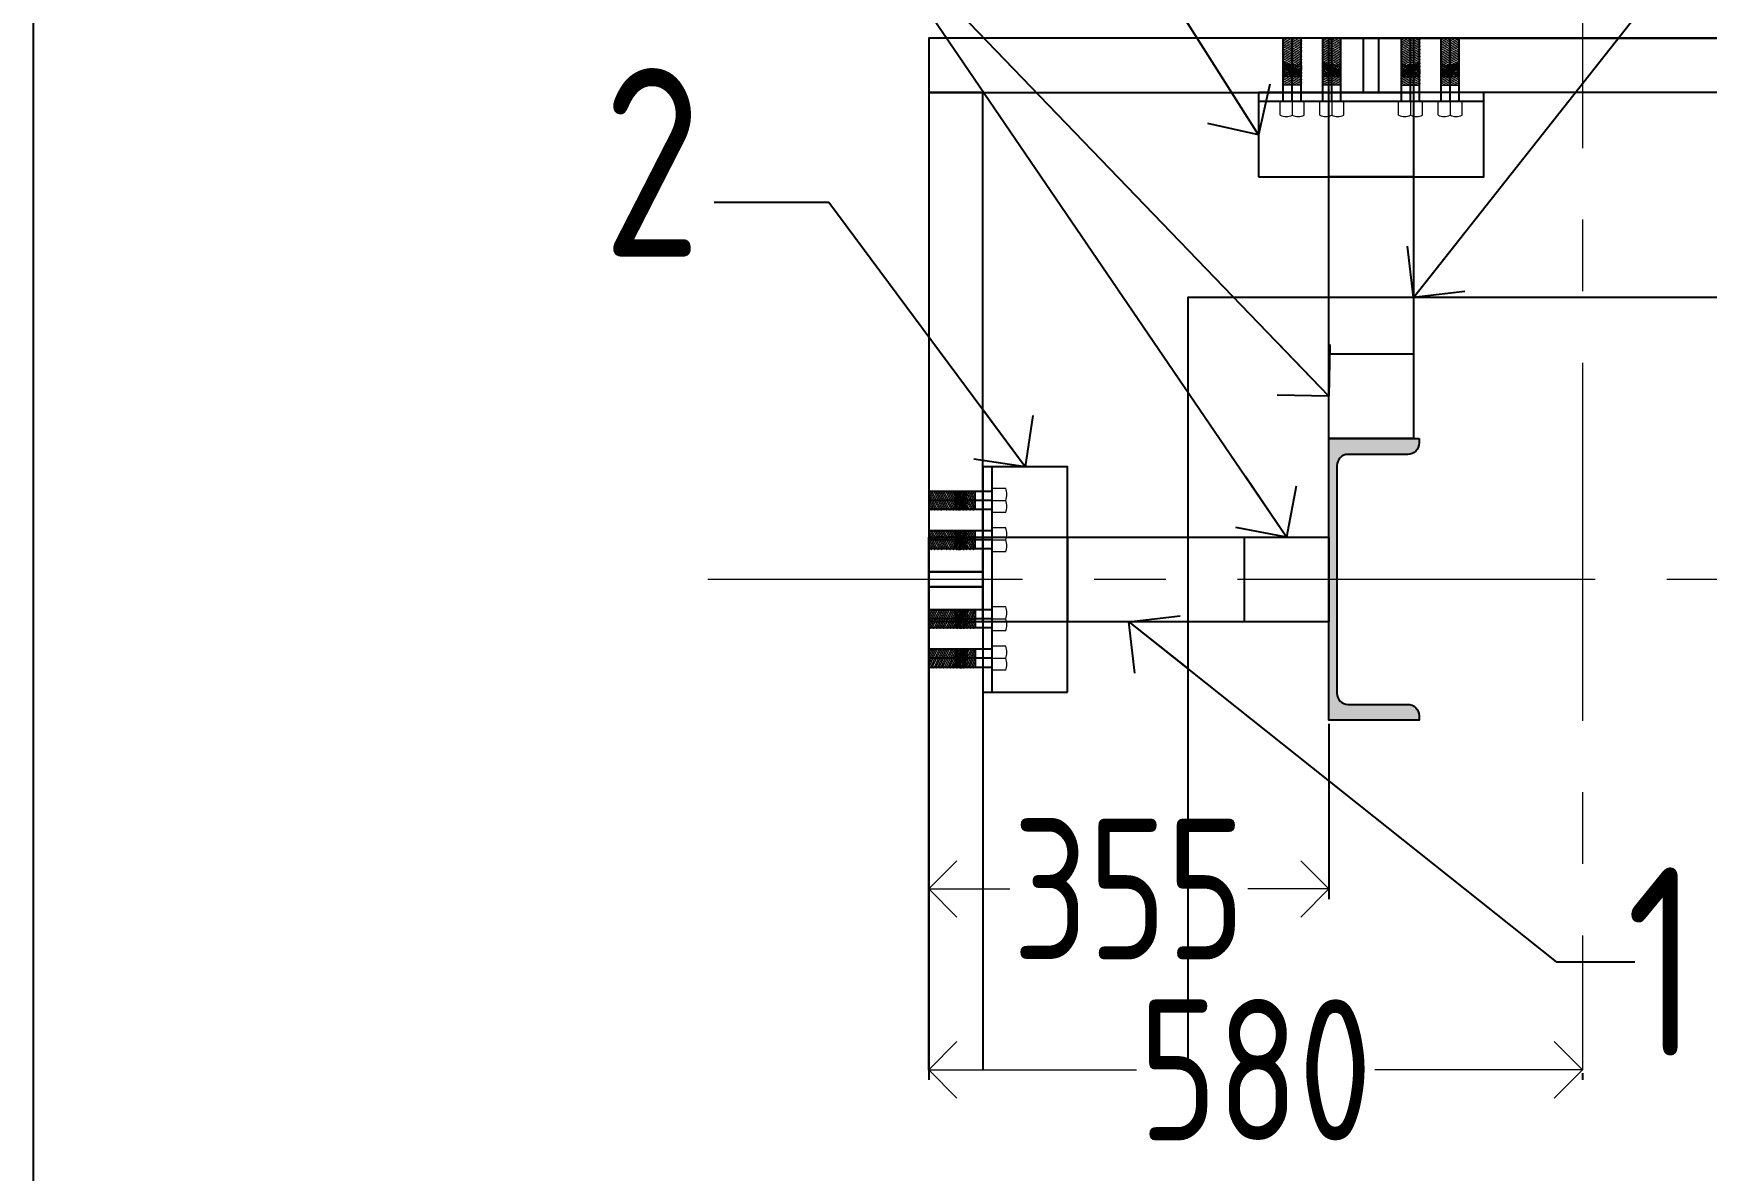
# Model space of a CAD drawing. Header units: millimetres. Extents: x 3470347 to 5996549, y -3470518 to 17149644.
# Drawn here: x 4869107 to 4874451, y 6631338 to 6634969 of the extents above; entities that cross this region are included whole.
import ezdxf

# ---------------------------------------------------------------- set-up
doc = ezdxf.new("R2010")
doc.units = ezdxf.units.MM
doc.header["$MEASUREMENT"] = 0
doc.header["$PDMODE"] = 35
doc.header["$PDSIZE"] = -5
doc.linetypes.add('CENTER', pattern=[50.8, 31.75, -6.35, 6.35, -6.35])
doc.layers.get('0').update_dxf_attribs({"linetype": 'CONTINUOUS', "lineweight": 25})
doc.layers.get('DEFPOINTS').update_dxf_attribs({"linetype": 'CONTINUOUS', "lineweight": 25})
for name, color, linetype, lineweight in [('CENTER', 8, 'CENTER', 0), ('channnel', 2, 'CONTINUOUS', 15), ('rDIMension', 1, 'CONTINUOUS', 18), ('rRCC 1', 3, 'CONTINUOUS', 25)]:
    doc.layers.add(name, color=color, linetype=linetype, lineweight=lineweight)
doc.layers.add('lintel', color=2, linetype='CONTINUOUS')
doc.styles.add('DIM', font='geniso.shx', dxfattribs={"width": 0.85})
doc.dimstyles.new('ST-100', dxfattribs={"dimscale": 100, "dimtxt": 7, "dimasz": 5, "dimexe": 0.18, "dimexo": 0.0625, "dimgap": 0.2, "dimtad": 0, "dimdec": 0, "dimzin": 0, "dimdsep": 46, "dimtxsty": 'DIM', "dimblk": 'OPEN90', "dimcen": 0.09, "dimclrd": 256, "dimclrt": 7, "dimadec": 0, "dimazin": 0, "dimtfac": 1, "dimtdec": 0, "dimtofl": 0, "dimtmove": 0, "dimatfit": 3, "dimldrblk": 'OPEN90', "dimfxl": 1, "dimtolj": 1, "dimtzin": 0, "dimlwd": -1, "dimarcsym": 0})
doc.dimstyles.new('ST-50', dxfattribs={"dimscale": 100, "dimtxt": 2.5, "dimasz": 2, "dimexe": 0.18, "dimexo": 0.0625, "dimgap": 0.2, "dimtad": 0, "dimdec": 0, "dimlfac": 0.5, "dimzin": 0, "dimdsep": 46, "dimtxsty": 'DIM', "dimblk": 'OPEN90', "dimcen": 0.09, "dimclrd": 256, "dimclrt": 7, "dimadec": 0, "dimazin": 0, "dimtfac": 1, "dimtdec": 0, "dimtofl": 0, "dimtmove": 0, "dimatfit": 3, "dimldrblk": 'OPEN90', "dimfxl": 1, "dimtolj": 1, "dimtzin": 0, "dimlwd": -1, "dimarcsym": 0})

# ---------------------------------------------------------------- blocks, each defined once
blk = doc.blocks.new('_Open90')
at = {"color": 0, "linetype": 'ByBlock', "lineweight": -2}
for p, q in [((-0.5, 0.5), (0, 0)), ((0, 0), (-1, 0)), ((0, 0), (-0.5, -0.5))]:
    blk.add_line(p, q, dxfattribs=at)
blk = doc.blocks.new('*D1801')
at = {"layer": 'DEFPOINTS', "color": 0}
for p in [(4877138.1, 6637334.8), (4877848.1, 6637334.8), (4877138.1, 6637035.6)]:
    blk.add_point(p, dxfattribs=at)
at = {"layer": 'rDIMension', "color": 0, "lineweight": -2}
for p, q in [((4877138.1, 6637328.6), (4877138.1, 6637017.6)), ((4877848.1, 6637328.6), (4877848.1, 6637017.6))]:
    blk.add_line(p, q, dxfattribs=at)
at = {"layer": 'rDIMension'}
for p, q in [((4877238.1, 6637035.6), (4877281.9, 6637035.6)), ((4877748.1, 6637035.6), (4877704.4, 6637035.6))]:
    blk.add_line(p, q, dxfattribs=at)
at = {"layer": 'rDIMension', "xscale": 100, "yscale": 100, "zscale": 100, "rotation": 180}
blk.add_blockref('_Open90', (4877138.1, 6637035.6), dxfattribs=at)
at = {"layer": 'rDIMension', "xscale": 100, "yscale": 100, "zscale": 100}
blk.add_blockref('_Open90', (4877848.1, 6637035.6), dxfattribs=at)
at = {"layer": 'rDIMension', "color": 7, "insert": (4877493.1, 6637035.6), "char_height": 250, "attachment_point": 5, "style": 'DIM'}
blk.add_mtext('\\A1;355', dxfattribs=at)
blk = doc.blocks.new('*D1802')
at = {"layer": 'DEFPOINTS', "color": 0}
for p in [(4877138.1, 6636910.6), (4878298.1, 6636714.7), (4878298.1, 6636714.7)]:
    blk.add_point(p, dxfattribs=at)
at = {"layer": 'rDIMension', "color": 0, "lineweight": -2}
for p, q in [((4877138.1, 6636904.3), (4877138.1, 6636696.7)), ((4878298.1, 6636708.5), (4878298.1, 6636696.7))]:
    blk.add_line(p, q, dxfattribs=at)
at = {"layer": 'rDIMension'}
for p, q in [((4877238.1, 6636714.7), (4877506.8, 6636714.7)), ((4878198.1, 6636714.7), (4877929.5, 6636714.7))]:
    blk.add_line(p, q, dxfattribs=at)
at = {"layer": 'rDIMension', "xscale": 100, "yscale": 100, "zscale": 100, "rotation": 180}
blk.add_blockref('_Open90', (4877138.1, 6636714.7), dxfattribs=at)
at = {"layer": 'rDIMension', "xscale": 100, "yscale": 100, "zscale": 100}
blk.add_blockref('_Open90', (4878298.1, 6636714.7), dxfattribs=at)
at = {"layer": 'rDIMension', "color": 7, "insert": (4877718.1, 6636714.7), "char_height": 250, "attachment_point": 5, "style": 'DIM'}
blk.add_mtext('\\A1;580', dxfattribs=at)
blk = doc.blocks.new('56YHB5RNB')
at = {"transparency": 33554559}
h = blk.add_hatch(color=1, dxfattribs=at)
h.dxf.hatch_style = 1
h.paths.add_polyline_path([(4877848.1, 6637834.8), (4877848.1, 6637334.8), (4878008.1, 6637334.8), (4878008.1, 6637343, 0.414214), (4877988.1, 6637363), (4877882.3, 6637363, -0.414214), (4877862.3, 6637383), (4877862.3, 6637786.6, -0.414214), (4877882.3, 6637806.6), (4877988.1, 6637806.6, 0.414214), (4878008.1, 6637826.6), (4878008.1, 6637834.8)])
at = {"color": 8, "linetype": 'ByBlock'}
for p, q in [((4877767.1, 6638432.8), (4877767.1, 6638544.8)), ((4877783.1, 6638432.8), (4877783.1, 6638544.8)), ((4877799.1, 6638432.8), (4877799.1, 6638544.8)), ((4877837.1, 6638432.8), (4877837.1, 6638544.8)), ((4877853.1, 6638432.8), (4877853.1, 6638544.8)), ((4877869.1, 6638432.8), (4877869.1, 6638544.8)), ((4877977.1, 6638432.8), (4877977.1, 6638544.8)), ((4877993.1, 6638432.8), (4877993.1, 6638544.8)), ((4878009.1, 6638432.8), (4878009.1, 6638544.8)), ((4878047.1, 6638432.8), (4878047.1, 6638544.8)), ((4878063.1, 6638432.8), (4878063.1, 6638544.8)), ((4878079.1, 6638432.8), (4878079.1, 6638544.8)), ((4877250.1, 6637740.8), (4877138.1, 6637740.8)), ((4877250.1, 6637724.8), (4877138.1, 6637724.8)), ((4877250.1, 6637708.8), (4877138.1, 6637708.8)), ((4877250.1, 6637670.8), (4877138.1, 6637670.8)), ((4877250.1, 6637654.8), (4877138.1, 6637654.8)), ((4877250.1, 6637638.8), (4877138.1, 6637638.8)), ((4877250.1, 6637530.8), (4877138.1, 6637530.8)), ((4877250.1, 6637514.8), (4877138.1, 6637514.8)), ((4877250.1, 6637498.8), (4877138.1, 6637498.8)), ((4877250.1, 6637460.8), (4877138.1, 6637460.8)), ((4877250.1, 6637444.8), (4877138.1, 6637444.8)), ((4877250.1, 6637428.8), (4877138.1, 6637428.8))]:
    blk.add_line(p, q, dxfattribs=at)
at = {"color": 2}
for p, q in [((4877909.8, 6638448.8), (4877909.8, 6638544.8)), ((4877909.8, 6638448.8), (4877909.8, 6638544.8)), ((4877936.5, 6638448.8), (4877936.5, 6638544.8)), ((4877936.5, 6638448.8), (4877936.5, 6638544.8)), ((4877234.1, 6637598.2), (4877138.1, 6637598.2)), ((4877234.1, 6637598.2), (4877138.1, 6637598.2)), ((4877234.1, 6637571.5), (4877138.1, 6637571.5)), ((4877234.1, 6637571.5), (4877138.1, 6637571.5))]:
    blk.add_line(p, q, dxfattribs=at)
at = {"color": 3}
for p, q in [((4878123.1, 6638432.8), (4877723.1, 6638432.8)), ((4877250.1, 6637784.8), (4877250.1, 6637384.8))]:
    blk.add_line(p, q, dxfattribs=at)
at = {"color": 8}
for points in [[(4879336.7, 6638544.8), (4877138.1, 6638544.8), (4877138.1, 6636714.7)], [(4879336.7, 6638084.8), (4877598.1, 6638084.8), (4877598.1, 6636714.7)]]:
    blk.add_lwpolyline(points, dxfattribs=at)
at = {"color": 6, "linetype": 'ByBlock'}
for points in [[(4877909.8, 6638448.8), (4877909.8, 6638544.8), (4877138.1, 6638544.8), (4877138.1, 6638448.8)], [(4877138.1, 6638448.8), (4877138.1, 6637598.2), (4877234.1, 6637598.2), (4877234.1, 6638448.8)]]:
    blk.add_lwpolyline(points, close=True, dxfattribs=at)
for points in [[(4879336.7, 6638448.8), (4877936.5, 6638448.8), (4877936.5, 6638544.8), (4879336.7, 6638544.8)], [(4877138.1, 6636714.7), (4877138.1, 6637571.5), (4877234.1, 6637571.5), (4877234.1, 6636714.7)]]:
    blk.add_lwpolyline(points, dxfattribs=at)
at = {"color": 3}
for points in [[(4877723.1, 6638298.8), (4878123.1, 6638298.8), (4878123.1, 6638448.8), (4877723.1, 6638448.8)], [(4877998.1, 6638448.8), (4877998.1, 6638298.8), (4877848.1, 6638298.8), (4877848.1, 6638448.8)], [(4877998.1, 6637984.8), (4877998.1, 6637834.8), (4877848.1, 6637834.8), (4877848.1, 6637984.8)], [(4877384.1, 6637384.8), (4877384.1, 6637784.8), (4877234.1, 6637784.8), (4877234.1, 6637384.8)], [(4877234.1, 6637659.8), (4877384.1, 6637659.8), (4877384.1, 6637509.8), (4877234.1, 6637509.8)], [(4877698.1, 6637659.8), (4877848.1, 6637659.8), (4877848.1, 6637509.8), (4877698.1, 6637509.8)]]:
    blk.add_lwpolyline(points, close=True, dxfattribs=at)
at = {"color": 1}
blk.add_lwpolyline([(4878008.1, 6637834.8), (4878008.1, 6637826.6, -0.414214), (4877988.1, 6637806.6), (4877882.3, 6637806.6, 0.414214), (4877862.3, 6637786.6), (4877862.3, 6637383, 0.414214), (4877882.3, 6637363), (4877988.1, 6637363, -0.414214), (4878008.1, 6637343), (4878008.1, 6637334.8), (4877848.1, 6637334.8), (4877848.1, 6637834.8)], format="xyb", close=True, dxfattribs=at)
at = {"layer": 'CENTER', "color": 8, "ltscale": 20}
for p, q in [((4878298.1, 6638985.1), (4878298.1, 6636714.7)), ((4879336.7, 6637584.8), (4876745.8, 6637584.8))]:
    blk.add_line(p, q, dxfattribs=at)
at = {"layer": 'channnel', "color": 8, "linetype": 'ByBlock'}
for p, q in [((4877767.1, 6638432.8), (4877767.1, 6638544.8)), ((4877767.1, 6638544.8), (4877799.1, 6638544.8)), ((4877799.1, 6638432.8), (4877799.1, 6638544.8)), ((4877837.1, 6638432.8), (4877837.1, 6638544.8)), ((4877837.1, 6638544.8), (4877869.1, 6638544.8)), ((4877869.1, 6638432.8), (4877869.1, 6638544.8)), ((4877977.1, 6638432.8), (4877977.1, 6638544.8)), ((4878009.1, 6638544.8), (4877977.1, 6638544.8)), ((4878009.1, 6638432.8), (4878009.1, 6638544.8)), ((4878047.1, 6638432.8), (4878047.1, 6638544.8)), ((4878079.1, 6638544.8), (4878047.1, 6638544.8)), ((4878079.1, 6638432.8), (4878079.1, 6638544.8)), ((4877799.1, 6638461.6), (4877767.1, 6638461.6)), ((4877869.1, 6638461.6), (4877837.1, 6638461.6)), ((4877977.1, 6638461.6), (4878009.1, 6638461.6)), ((4878047.1, 6638461.6), (4878079.1, 6638461.6)), ((4877761.8, 6638432.8), (4877804.5, 6638432.8)), ((4877761.8, 6638408.2), (4877761.8, 6638432.8)), ((4877783.1, 6638432.8), (4877783.1, 6638408.2)), ((4877804.5, 6638408.2), (4877804.5, 6638432.8)), ((4877831.8, 6638432.8), (4877874.5, 6638432.8)), ((4877831.8, 6638408.2), (4877831.8, 6638432.8)), ((4877853.1, 6638432.8), (4877853.1, 6638408.2)), ((4877874.5, 6638408.2), (4877874.5, 6638432.8)), ((4878014.5, 6638432.8), (4877971.8, 6638432.8)), ((4877971.8, 6638408.2), (4877971.8, 6638432.8)), ((4877993.1, 6638432.8), (4877993.1, 6638408.2)), ((4878014.5, 6638408.2), (4878014.5, 6638432.8)), ((4878084.5, 6638432.8), (4878041.8, 6638432.8)), ((4878041.8, 6638408.2), (4878041.8, 6638432.8)), ((4878063.1, 6638432.8), (4878063.1, 6638408.2)), ((4878084.5, 6638408.2), (4878084.5, 6638432.8)), ((4877250.1, 6637740.8), (4877138.1, 6637740.8)), ((4877138.1, 6637740.8), (4877138.1, 6637708.8)), ((4877221.3, 6637708.8), (4877221.3, 6637740.8)), ((4877250.1, 6637746.2), (4877250.1, 6637703.5)), ((4877274.8, 6637746.2), (4877250.1, 6637746.2)), ((4877250.1, 6637708.8), (4877138.1, 6637708.8)), ((4877250.1, 6637724.8), (4877274.8, 6637724.8)), ((4877274.8, 6637703.5), (4877250.1, 6637703.5)), ((4877250.1, 6637670.8), (4877138.1, 6637670.8)), ((4877138.1, 6637670.8), (4877138.1, 6637638.8)), ((4877221.3, 6637638.8), (4877221.3, 6637670.8)), ((4877250.1, 6637676.2), (4877250.1, 6637633.5)), ((4877274.8, 6637676.2), (4877250.1, 6637676.2)), ((4877250.1, 6637654.8), (4877274.8, 6637654.8)), ((4877250.1, 6637638.8), (4877138.1, 6637638.8)), ((4877274.8, 6637633.5), (4877250.1, 6637633.5)), ((4877250.1, 6637530.8), (4877138.1, 6637530.8)), ((4877138.1, 6637498.8), (4877138.1, 6637530.8)), ((4877221.3, 6637530.8), (4877221.3, 6637498.8)), ((4877250.1, 6637493.5), (4877250.1, 6637536.2)), ((4877274.8, 6637536.2), (4877250.1, 6637536.2)), ((4877250.1, 6637514.8), (4877274.8, 6637514.8)), ((4877250.1, 6637498.8), (4877138.1, 6637498.8)), ((4877274.8, 6637493.5), (4877250.1, 6637493.5)), ((4877250.1, 6637460.8), (4877138.1, 6637460.8)), ((4877138.1, 6637428.8), (4877138.1, 6637460.8)), ((4877221.3, 6637460.8), (4877221.3, 6637428.8)), ((4877250.1, 6637423.5), (4877250.1, 6637466.2)), ((4877274.8, 6637466.2), (4877250.1, 6637466.2)), ((4877250.1, 6637444.8), (4877274.8, 6637444.8)), ((4877250.1, 6637428.8), (4877138.1, 6637428.8)), ((4877274.8, 6637423.5), (4877250.1, 6637423.5))]:
    blk.add_line(p, q, dxfattribs=at)
at = {"layer": 'channnel', "color": 8, "linetype": 'Continuous'}
for p, q in [((4877798, 6638527.2), (4877767.1, 6638541.5)), ((4877799.1, 6638529.7), (4877768.3, 6638544)), ((4877798, 6638533.2), (4877773.1, 6638544.8)), ((4877799.1, 6638535.7), (4877779.6, 6638544.8)), ((4877798, 6638539.3), (4877786.1, 6638544.8)), ((4877799.1, 6638541.8), (4877792.6, 6638544.8)), ((4877868, 6638527.2), (4877837.1, 6638541.5)), ((4877869.1, 6638529.7), (4877838.3, 6638544)), ((4877868, 6638533.2), (4877843.1, 6638544.8)), ((4877869.1, 6638535.7), (4877849.6, 6638544.8)), ((4877868, 6638539.3), (4877856.1, 6638544.8)), ((4877869.1, 6638541.8), (4877862.6, 6638544.8)), ((4877977.1, 6638541.8), (4877983.6, 6638544.8)), ((4877977.1, 6638535.7), (4877996.6, 6638544.8)), ((4877977.1, 6638529.7), (4878008, 6638544)), ((4877978.3, 6638539.3), (4877990.1, 6638544.8)), ((4877978.3, 6638533.2), (4878003.2, 6638544.8)), ((4877978.3, 6638527.2), (4878009.1, 6638541.5)), ((4878047.1, 6638541.8), (4878053.6, 6638544.8)), ((4878047.1, 6638535.7), (4878066.6, 6638544.8)), ((4878047.1, 6638529.7), (4878078, 6638544)), ((4878048.3, 6638539.3), (4878060.1, 6638544.8)), ((4878048.3, 6638533.2), (4878073.2, 6638544.8)), ((4878048.3, 6638527.2), (4878079.1, 6638541.5)), ((4877798, 6638521.1), (4877767.1, 6638535.5)), ((4877799.1, 6638514.5), (4877767.1, 6638529.4)), ((4877799.1, 6638508.4), (4877767.1, 6638523.3)), ((4877799.1, 6638502.3), (4877767.1, 6638517.3)), ((4877799.1, 6638496.3), (4877767.1, 6638511.2)), ((4877799.1, 6638523.6), (4877768.3, 6638538)), ((4877799.1, 6638517.5), (4877768.3, 6638531.9)), ((4877798, 6638512), (4877768.3, 6638525.8)), ((4877798, 6638505.9), (4877768.3, 6638519.8)), ((4877798, 6638499.9), (4877768.3, 6638513.7)), ((4877868, 6638521.1), (4877837.1, 6638535.5)), ((4877869.1, 6638514.5), (4877837.1, 6638529.4)), ((4877869.1, 6638508.4), (4877837.1, 6638523.3)), ((4877869.1, 6638502.3), (4877837.1, 6638517.3)), ((4877869.1, 6638496.3), (4877837.1, 6638511.2)), ((4877869.1, 6638523.6), (4877838.3, 6638538)), ((4877869.1, 6638517.5), (4877838.3, 6638531.9)), ((4877868, 6638512), (4877838.3, 6638525.8)), ((4877868, 6638505.9), (4877838.3, 6638519.8)), ((4877868, 6638499.9), (4877838.3, 6638513.7)), ((4877977.1, 6638523.6), (4878008, 6638538)), ((4877977.1, 6638517.5), (4878008, 6638531.9)), ((4877977.1, 6638514.5), (4878009.1, 6638529.4)), ((4877977.1, 6638508.4), (4878009.1, 6638523.3)), ((4877977.1, 6638502.3), (4878009.1, 6638517.3)), ((4877977.1, 6638496.3), (4878009.1, 6638511.2)), ((4877978.3, 6638521.1), (4878009.1, 6638535.5)), ((4877978.3, 6638512), (4878008, 6638525.8)), ((4877978.3, 6638505.9), (4878008, 6638519.8)), ((4877978.3, 6638499.9), (4878008, 6638513.7)), ((4878047.1, 6638523.6), (4878078, 6638538)), ((4878047.1, 6638517.5), (4878078, 6638531.9)), ((4878047.1, 6638514.5), (4878079.1, 6638529.4)), ((4878047.1, 6638508.4), (4878079.1, 6638523.3)), ((4878047.1, 6638502.3), (4878079.1, 6638517.3)), ((4878047.1, 6638496.3), (4878079.1, 6638511.2)), ((4878048.3, 6638521.1), (4878079.1, 6638535.5)), ((4878048.3, 6638512), (4878078, 6638525.8)), ((4878048.3, 6638505.9), (4878078, 6638519.8)), ((4878048.3, 6638499.9), (4878078, 6638513.7)), ((4877799.1, 6638490.2), (4877767.1, 6638505.1)), ((4877799.1, 6638485.1), (4877767.1, 6638500)), ((4877799.1, 6638484.1), (4877767.1, 6638499.1)), ((4877799.1, 6638497.2), (4877767.1, 6638498.8)), ((4877799.1, 6638496), (4877767.1, 6638486.9)), ((4877799.1, 6638479), (4877767.1, 6638493.9)), ((4877799.1, 6638478.1), (4877767.1, 6638493)), ((4877799.1, 6638491.1), (4877767.1, 6638482.1)), ((4877767.6, 6638490.7), (4877767.1, 6638490.9)), ((4877799.1, 6638472.9), (4877767.1, 6638487.8)), ((4877767.6, 6638484.6), (4877767.1, 6638484.8)), ((4877799.1, 6638466.9), (4877767.1, 6638481.8)), ((4877799.1, 6638479.3), (4877767.1, 6638480.9)), ((4877798, 6638493.8), (4877768.3, 6638507.6)), ((4877798, 6638487.7), (4877768.3, 6638501.6)), ((4877798, 6638499.6), (4877768.3, 6638489.4)), ((4877798, 6638482.6), (4877768.3, 6638496.4)), ((4877798, 6638481.7), (4877768.3, 6638495.5)), ((4877798, 6638494.7), (4877768.3, 6638495.2)), ((4877798, 6638476.5), (4877768.3, 6638490.3)), ((4877798, 6638488.6), (4877768.3, 6638478.5)), ((4877798, 6638470.4), (4877768.3, 6638484.3)), ((4877798, 6638482.8), (4877768.3, 6638483.4)), ((4877869.1, 6638490.2), (4877837.1, 6638505.1)), ((4877869.1, 6638485.1), (4877837.1, 6638500)), ((4877869.1, 6638484.1), (4877837.1, 6638499.1)), ((4877869.1, 6638497.2), (4877837.1, 6638498.8)), ((4877869.1, 6638496), (4877837.1, 6638486.9)), ((4877869.1, 6638479), (4877837.1, 6638493.9)), ((4877869.1, 6638478.1), (4877837.1, 6638493)), ((4877869.1, 6638491.1), (4877837.1, 6638482.1)), ((4877837.6, 6638490.7), (4877837.1, 6638490.9)), ((4877869.1, 6638472.9), (4877837.1, 6638487.8)), ((4877837.6, 6638484.6), (4877837.1, 6638484.8)), ((4877869.1, 6638466.9), (4877837.1, 6638481.8)), ((4877869.1, 6638479.3), (4877837.1, 6638480.9)), ((4877868, 6638493.8), (4877838.3, 6638507.6)), ((4877868, 6638487.7), (4877838.3, 6638501.6)), ((4877868, 6638499.6), (4877838.3, 6638489.4)), ((4877868, 6638482.6), (4877838.3, 6638496.4)), ((4877868, 6638481.7), (4877838.3, 6638495.5)), ((4877868, 6638494.7), (4877838.3, 6638495.2)), ((4877868, 6638476.5), (4877838.3, 6638490.3)), ((4877868, 6638488.6), (4877838.3, 6638478.5)), ((4877868, 6638470.4), (4877838.3, 6638484.3)), ((4877868, 6638482.8), (4877838.3, 6638483.4)), ((4877977.1, 6638490.2), (4878009.1, 6638505.1)), ((4877977.1, 6638485.1), (4878009.1, 6638500)), ((4877977.1, 6638484.1), (4878009.1, 6638499.1)), ((4877977.1, 6638497.2), (4878009.1, 6638498.8)), ((4877977.1, 6638496), (4878009.1, 6638486.9)), ((4877977.1, 6638479), (4878009.1, 6638493.9)), ((4877977.1, 6638478.1), (4878009.1, 6638493)), ((4877977.1, 6638491.1), (4878009.1, 6638482.1)), ((4877977.1, 6638472.9), (4878009.1, 6638487.8)), ((4877977.1, 6638466.9), (4878009.1, 6638481.8)), ((4877977.1, 6638479.3), (4878009.1, 6638480.9)), ((4877978.3, 6638493.8), (4878008, 6638507.6)), ((4877978.3, 6638487.7), (4878008, 6638501.6)), ((4877978.3, 6638499.6), (4878008, 6638489.4)), ((4877978.3, 6638482.6), (4878008, 6638496.4)), ((4877978.3, 6638481.7), (4878008, 6638495.5)), ((4877978.3, 6638494.7), (4878008, 6638495.2)), ((4877978.3, 6638476.5), (4878008, 6638490.3)), ((4877978.3, 6638488.6), (4878008, 6638478.5)), ((4877978.3, 6638470.4), (4878008, 6638484.3)), ((4877978.3, 6638482.8), (4878008, 6638483.4)), ((4878008.6, 6638490.7), (4878009.1, 6638490.9)), ((4878008.6, 6638484.6), (4878009.1, 6638484.8)), ((4878047.1, 6638490.2), (4878079.1, 6638505.1)), ((4878047.1, 6638485.1), (4878079.1, 6638500)), ((4878047.1, 6638484.1), (4878079.1, 6638499.1)), ((4878047.1, 6638497.2), (4878079.1, 6638498.8)), ((4878047.1, 6638496), (4878079.1, 6638486.9)), ((4878047.1, 6638479), (4878079.1, 6638493.9)), ((4878047.1, 6638478.1), (4878079.1, 6638493)), ((4878047.1, 6638491.1), (4878079.1, 6638482.1)), ((4878047.1, 6638472.9), (4878079.1, 6638487.8)), ((4878047.1, 6638466.9), (4878079.1, 6638481.8)), ((4878047.1, 6638479.3), (4878079.1, 6638480.9)), ((4878048.3, 6638493.8), (4878078, 6638507.6)), ((4878048.3, 6638487.7), (4878078, 6638501.6)), ((4878048.3, 6638499.6), (4878078, 6638489.4)), ((4878048.3, 6638482.6), (4878078, 6638496.4)), ((4878048.3, 6638481.7), (4878078, 6638495.5)), ((4878048.3, 6638494.7), (4878078, 6638495.2)), ((4878048.3, 6638476.5), (4878078, 6638490.3)), ((4878048.3, 6638488.6), (4878078, 6638478.5)), ((4878048.3, 6638470.4), (4878078, 6638484.3)), ((4878048.3, 6638482.8), (4878078, 6638483.4)), ((4878078.6, 6638490.7), (4878079.1, 6638490.9)), ((4878078.6, 6638484.6), (4878079.1, 6638484.8)), ((4877767.6, 6638478.5), (4877767.1, 6638478.7)), ((4877797.3, 6638461.6), (4877767.1, 6638475.7)), ((4877767.6, 6638472.4), (4877767.1, 6638472.7)), ((4877784.3, 6638461.6), (4877767.1, 6638469.6)), ((4877767.6, 6638466.4), (4877767.1, 6638466.6)), ((4877771.3, 6638461.6), (4877767.1, 6638463.6)), ((4877767.6, 6638460.3), (4877767.1, 6638460.5)), ((4877798, 6638464.4), (4877768.3, 6638478.2)), ((4877798, 6638476.8), (4877768.3, 6638477.3)), ((4877790.8, 6638461.6), (4877768.3, 6638472.1)), ((4877777.8, 6638461.6), (4877768.3, 6638466.1)), ((4877837.6, 6638478.5), (4877837.1, 6638478.7)), ((4877867.3, 6638461.6), (4877837.1, 6638475.7)), ((4877837.6, 6638472.4), (4877837.1, 6638472.7)), ((4877854.3, 6638461.6), (4877837.1, 6638469.6)), ((4877837.6, 6638466.4), (4877837.1, 6638466.6)), ((4877841.3, 6638461.6), (4877837.1, 6638463.6)), ((4877837.6, 6638460.3), (4877837.1, 6638460.5)), ((4877868, 6638464.4), (4877838.3, 6638478.2)), ((4877868, 6638476.8), (4877838.3, 6638477.3)), ((4877860.8, 6638461.6), (4877838.3, 6638472.1)), ((4877847.8, 6638461.6), (4877838.3, 6638466.1)), ((4877978.3, 6638464.4), (4878008, 6638478.2)), ((4877978.3, 6638476.8), (4878008, 6638477.3)), ((4877978.9, 6638461.6), (4878009.1, 6638475.7)), ((4877985.4, 6638461.6), (4878008, 6638472.1)), ((4877991.9, 6638461.6), (4878009.1, 6638469.6)), ((4877998.4, 6638461.6), (4878008, 6638466.1)), ((4878004.9, 6638461.6), (4878009.1, 6638463.6)), ((4878008.6, 6638478.5), (4878009.1, 6638478.7)), ((4878008.6, 6638472.4), (4878009.1, 6638472.7)), ((4878008.6, 6638466.4), (4878009.1, 6638466.6)), ((4878008.6, 6638460.3), (4878009.1, 6638460.5)), ((4878048.3, 6638464.4), (4878078, 6638478.2)), ((4878048.3, 6638476.8), (4878078, 6638477.3)), ((4878048.9, 6638461.6), (4878079.1, 6638475.7)), ((4878055.4, 6638461.6), (4878078, 6638472.1)), ((4878061.9, 6638461.6), (4878079.1, 6638469.6)), ((4878068.4, 6638461.6), (4878078, 6638466.1)), ((4878074.9, 6638461.6), (4878079.1, 6638463.6)), ((4878078.6, 6638478.5), (4878079.1, 6638478.7)), ((4878078.6, 6638472.4), (4878079.1, 6638472.7)), ((4878078.6, 6638466.4), (4878079.1, 6638466.6)), ((4878078.6, 6638460.3), (4878079.1, 6638460.5)), ((4877153.3, 6637708.8), (4877138.9, 6637739.7)), ((4877155.8, 6637710), (4877141.4, 6637740.8)), ((4877159.4, 6637708.8), (4877145, 6637739.7)), ((4877161.9, 6637710), (4877147.5, 6637740.8)), ((4877165.4, 6637708.8), (4877151.1, 6637739.7)), ((4877168.5, 6637708.8), (4877153.6, 6637740.8)), ((4877171, 6637710), (4877157.1, 6637739.7)), ((4877174.5, 6637708.8), (4877159.6, 6637740.8)), ((4877177, 6637710), (4877163.2, 6637739.7)), ((4877180.6, 6637708.8), (4877165.7, 6637740.8)), ((4877183.1, 6637710), (4877169.3, 6637739.7)), ((4877186.7, 6637708.8), (4877171.8, 6637740.8)), ((4877189.2, 6637710), (4877175.3, 6637739.7)), ((4877192.7, 6637708.8), (4877177.8, 6637740.8)), ((4877195.2, 6637710), (4877181.4, 6637739.7)), ((4877197.9, 6637708.8), (4877183, 6637740.8)), ((4877183.4, 6637710), (4877193.5, 6637739.7)), ((4877198.8, 6637708.8), (4877183.9, 6637740.8)), ((4877185.8, 6637708.8), (4877184.2, 6637740.8)), ((4877200.4, 6637710), (4877186.5, 6637739.7)), ((4877187, 6637708.8), (4877196, 6637740.8)), ((4877201.3, 6637710), (4877187.5, 6637739.7)), ((4877188.2, 6637710), (4877187.7, 6637739.7)), ((4877204, 6637708.8), (4877189, 6637740.8)), ((4877204.9, 6637708.8), (4877190, 6637740.8)), ((4877191.8, 6637708.8), (4877200.9, 6637740.8)), ((4877192.3, 6637740.3), (4877192.1, 6637740.8)), ((4877206.5, 6637710), (4877192.6, 6637739.7)), ((4877194.3, 6637710), (4877204.5, 6637739.7)), ((4877210, 6637708.8), (4877195.1, 6637740.8)), ((4877198.4, 6637740.3), (4877198.1, 6637740.8)), ((4877212.5, 6637710), (4877198.7, 6637739.7)), ((4877200.1, 6637710), (4877199.6, 6637739.7)), ((4877216.1, 6637708.8), (4877201.2, 6637740.8)), ((4877203.7, 6637708.8), (4877202.1, 6637740.8)), ((4877204.4, 6637740.3), (4877204.2, 6637740.8)), ((4877218.6, 6637710), (4877204.8, 6637739.7)), ((4877206.2, 6637710), (4877205.7, 6637739.7)), ((4877221.3, 6637710.6), (4877207.2, 6637740.8)), ((4877210.5, 6637740.3), (4877210.3, 6637740.8)), ((4877221.3, 6637717.1), (4877210.8, 6637739.7)), ((4877221.3, 6637723.6), (4877213.3, 6637740.8)), ((4877216.6, 6637740.3), (4877216.3, 6637740.8)), ((4877221.3, 6637730.1), (4877216.9, 6637739.7)), ((4877221.3, 6637736.6), (4877219.4, 6637740.8)), ((4877222.6, 6637740.3), (4877222.4, 6637740.8)), ((4877149.7, 6637710), (4877138.1, 6637734.8)), ((4877147.2, 6637708.8), (4877138.1, 6637728.3)), ((4877143.7, 6637710), (4877138.1, 6637721.8)), ((4877141.2, 6637708.8), (4877138.1, 6637715.3)), ((4877149.7, 6637640), (4877138.1, 6637664.8)), ((4877147.2, 6637638.8), (4877138.1, 6637658.3)), ((4877143.7, 6637640), (4877138.1, 6637651.8)), ((4877153.3, 6637638.8), (4877138.9, 6637669.7)), ((4877155.8, 6637640), (4877141.4, 6637670.8)), ((4877159.4, 6637638.8), (4877145, 6637669.7)), ((4877161.9, 6637640), (4877147.5, 6637670.8)), ((4877165.4, 6637638.8), (4877151.1, 6637669.7)), ((4877168.5, 6637638.8), (4877153.6, 6637670.8)), ((4877171, 6637640), (4877157.1, 6637669.7)), ((4877174.5, 6637638.8), (4877159.6, 6637670.8)), ((4877177, 6637640), (4877163.2, 6637669.7)), ((4877180.6, 6637638.8), (4877165.7, 6637670.8)), ((4877183.1, 6637640), (4877169.3, 6637669.7)), ((4877186.7, 6637638.8), (4877171.8, 6637670.8)), ((4877189.2, 6637640), (4877175.3, 6637669.7)), ((4877192.7, 6637638.8), (4877177.8, 6637670.8)), ((4877195.2, 6637640), (4877181.4, 6637669.7)), ((4877197.9, 6637638.8), (4877183, 6637670.8)), ((4877183.4, 6637640), (4877193.5, 6637669.7)), ((4877198.8, 6637638.8), (4877183.9, 6637670.8)), ((4877185.8, 6637638.8), (4877184.2, 6637670.8)), ((4877200.4, 6637640), (4877186.5, 6637669.7)), ((4877187, 6637638.8), (4877196, 6637670.8)), ((4877201.3, 6637640), (4877187.5, 6637669.7)), ((4877188.2, 6637640), (4877187.7, 6637669.7)), ((4877204, 6637638.8), (4877189, 6637670.8)), ((4877204.9, 6637638.8), (4877190, 6637670.8)), ((4877191.8, 6637638.8), (4877200.9, 6637670.8)), ((4877192.3, 6637670.3), (4877192.1, 6637670.8)), ((4877206.5, 6637640), (4877192.6, 6637669.7)), ((4877194.3, 6637640), (4877204.5, 6637669.7)), ((4877210, 6637638.8), (4877195.1, 6637670.8)), ((4877198.4, 6637670.3), (4877198.1, 6637670.8)), ((4877212.5, 6637640), (4877198.7, 6637669.7)), ((4877200.1, 6637640), (4877199.6, 6637669.7)), ((4877216.1, 6637638.8), (4877201.2, 6637670.8)), ((4877203.7, 6637638.8), (4877202.1, 6637670.8)), ((4877204.4, 6637670.3), (4877204.2, 6637670.8)), ((4877218.6, 6637640), (4877204.8, 6637669.7)), ((4877206.2, 6637640), (4877205.7, 6637669.7)), ((4877221.3, 6637640.6), (4877207.2, 6637670.8)), ((4877210.5, 6637670.3), (4877210.3, 6637670.8)), ((4877221.3, 6637647.1), (4877210.8, 6637669.7)), ((4877221.3, 6637653.6), (4877213.3, 6637670.8)), ((4877216.6, 6637670.3), (4877216.3, 6637670.8)), ((4877221.3, 6637660.1), (4877216.9, 6637669.7)), ((4877221.3, 6637666.6), (4877219.4, 6637670.8)), ((4877222.6, 6637670.3), (4877222.4, 6637670.8)), ((4877141.2, 6637638.8), (4877138.1, 6637645.3)), ((4877141.2, 6637530.8), (4877138.1, 6637524.3)), ((4877147.2, 6637530.8), (4877138.1, 6637511.3)), ((4877153.3, 6637530.8), (4877138.9, 6637500)), ((4877159.4, 6637530.8), (4877145, 6637500)), ((4877165.4, 6637530.8), (4877151.1, 6637500)), ((4877168.5, 6637530.8), (4877153.6, 6637498.8)), ((4877174.5, 6637530.8), (4877159.6, 6637498.8)), ((4877180.6, 6637530.8), (4877165.7, 6637498.8)), ((4877186.7, 6637530.8), (4877171.8, 6637498.8)), ((4877192.7, 6637530.8), (4877177.8, 6637498.8)), ((4877197.9, 6637530.8), (4877183, 6637498.8)), ((4877198.8, 6637530.8), (4877183.9, 6637498.8)), ((4877185.8, 6637530.8), (4877184.2, 6637498.8)), ((4877187, 6637530.8), (4877196, 6637498.8)), ((4877204, 6637530.8), (4877189, 6637498.8)), ((4877204.9, 6637530.8), (4877190, 6637498.8)), ((4877191.8, 6637530.8), (4877200.9, 6637498.8)), ((4877210, 6637530.8), (4877195.1, 6637498.8)), ((4877216.1, 6637530.8), (4877201.2, 6637498.8)), ((4877203.7, 6637530.8), (4877202.1, 6637498.8)), ((4877143.7, 6637529.7), (4877138.1, 6637517.8)), ((4877149.7, 6637529.7), (4877138.1, 6637504.8)), ((4877155.8, 6637529.7), (4877141.4, 6637498.8)), ((4877161.9, 6637529.7), (4877147.5, 6637498.8)), ((4877171, 6637529.7), (4877157.1, 6637500)), ((4877177, 6637529.7), (4877163.2, 6637500)), ((4877183.1, 6637529.7), (4877169.3, 6637500)), ((4877189.2, 6637529.7), (4877175.3, 6637500)), ((4877195.2, 6637529.7), (4877181.4, 6637500)), ((4877183.4, 6637529.7), (4877193.5, 6637500)), ((4877200.4, 6637529.7), (4877186.5, 6637500)), ((4877201.3, 6637529.7), (4877187.5, 6637500)), ((4877188.2, 6637529.7), (4877187.7, 6637500)), ((4877206.5, 6637529.7), (4877192.6, 6637500)), ((4877194.3, 6637529.7), (4877204.5, 6637500)), ((4877212.5, 6637529.7), (4877198.7, 6637500)), ((4877200.1, 6637529.7), (4877199.6, 6637500)), ((4877218.6, 6637529.7), (4877204.8, 6637500)), ((4877206.2, 6637529.7), (4877205.7, 6637500)), ((4877221.3, 6637529), (4877207.2, 6637498.8)), ((4877221.3, 6637522.5), (4877210.8, 6637500)), ((4877221.3, 6637516), (4877213.3, 6637498.8)), ((4877221.3, 6637509.5), (4877216.9, 6637500)), ((4877221.3, 6637503), (4877219.4, 6637498.8)), ((4877192.3, 6637499.3), (4877192.1, 6637498.8)), ((4877198.4, 6637499.3), (4877198.1, 6637498.8)), ((4877204.4, 6637499.3), (4877204.2, 6637498.8)), ((4877210.5, 6637499.3), (4877210.3, 6637498.8)), ((4877216.6, 6637499.3), (4877216.3, 6637498.8)), ((4877222.6, 6637499.3), (4877222.4, 6637498.8)), ((4877141.2, 6637460.8), (4877138.1, 6637454.3)), ((4877147.2, 6637460.8), (4877138.1, 6637441.3)), ((4877143.7, 6637459.7), (4877138.1, 6637447.8)), ((4877149.7, 6637459.7), (4877138.1, 6637434.8)), ((4877153.3, 6637460.8), (4877138.9, 6637430)), ((4877155.8, 6637459.7), (4877141.4, 6637428.8)), ((4877159.4, 6637460.8), (4877145, 6637430)), ((4877161.9, 6637459.7), (4877147.5, 6637428.8)), ((4877165.4, 6637460.8), (4877151.1, 6637430)), ((4877168.5, 6637460.8), (4877153.6, 6637428.8)), ((4877171, 6637459.7), (4877157.1, 6637430)), ((4877174.5, 6637460.8), (4877159.6, 6637428.8)), ((4877177, 6637459.7), (4877163.2, 6637430)), ((4877180.6, 6637460.8), (4877165.7, 6637428.8)), ((4877183.1, 6637459.7), (4877169.3, 6637430)), ((4877186.7, 6637460.8), (4877171.8, 6637428.8)), ((4877189.2, 6637459.7), (4877175.3, 6637430)), ((4877192.7, 6637460.8), (4877177.8, 6637428.8)), ((4877195.2, 6637459.7), (4877181.4, 6637430)), ((4877197.9, 6637460.8), (4877183, 6637428.8)), ((4877183.4, 6637459.7), (4877193.5, 6637430)), ((4877198.8, 6637460.8), (4877183.9, 6637428.8)), ((4877185.8, 6637460.8), (4877184.2, 6637428.8)), ((4877200.4, 6637459.7), (4877186.5, 6637430)), ((4877187, 6637460.8), (4877196, 6637428.8)), ((4877201.3, 6637459.7), (4877187.5, 6637430)), ((4877188.2, 6637459.7), (4877187.7, 6637430)), ((4877204, 6637460.8), (4877189, 6637428.8)), ((4877204.9, 6637460.8), (4877190, 6637428.8)), ((4877191.8, 6637460.8), (4877200.9, 6637428.8)), ((4877206.5, 6637459.7), (4877192.6, 6637430)), ((4877194.3, 6637459.7), (4877204.5, 6637430)), ((4877210, 6637460.8), (4877195.1, 6637428.8)), ((4877212.5, 6637459.7), (4877198.7, 6637430)), ((4877200.1, 6637459.7), (4877199.6, 6637430)), ((4877216.1, 6637460.8), (4877201.2, 6637428.8)), ((4877203.7, 6637460.8), (4877202.1, 6637428.8)), ((4877218.6, 6637459.7), (4877204.8, 6637430)), ((4877206.2, 6637459.7), (4877205.7, 6637430)), ((4877221.3, 6637459), (4877207.2, 6637428.8)), ((4877221.3, 6637452.5), (4877210.8, 6637430)), ((4877221.3, 6637446), (4877213.3, 6637428.8)), ((4877192.3, 6637429.3), (4877192.1, 6637428.8)), ((4877198.4, 6637429.3), (4877198.1, 6637428.8)), ((4877204.4, 6637429.3), (4877204.2, 6637428.8)), ((4877210.5, 6637429.3), (4877210.3, 6637428.8)), ((4877216.6, 6637429.3), (4877216.3, 6637428.8)), ((4877221.3, 6637439.5), (4877216.9, 6637430)), ((4877221.3, 6637433), (4877219.4, 6637428.8)), ((4877222.6, 6637429.3), (4877222.4, 6637428.8))]:
    blk.add_line(p, q, dxfattribs=at)
for centre, radius, start, end in [((4877767.7, 6638542.8), 1.38, 65, 245), ((4877798.6, 6638540.5), 1.38, 245, 65), ((4877837.7, 6638542.8), 1.38, 65, 245), ((4877868.6, 6638540.5), 1.38, 245, 65), ((4877977.7, 6638540.5), 1.38, 115, 295), ((4878008.6, 6638542.8), 1.38, 295, 115), ((4878047.7, 6638540.5), 1.38, 115, 295), ((4878078.6, 6638542.8), 1.38, 295, 115), ((4877767.7, 6638536.7), 1.38, 65, 245), ((4877767.7, 6638530.7), 1.38, 65, 245), ((4877767.7, 6638524.6), 1.38, 65, 245), ((4877767.7, 6638518.5), 1.38, 65, 245), ((4877767.7, 6638512.4), 1.38, 65, 245), ((4877798.6, 6638534.5), 1.37, 245, 65), ((4877798.6, 6638528.4), 1.38, 245, 65), ((4877798.6, 6638522.3), 1.38, 245, 65), ((4877798.6, 6638513.2), 1.38, 245, 65), ((4877837.7, 6638536.7), 1.38, 65, 245), ((4877837.7, 6638530.7), 1.38, 65, 245), ((4877837.7, 6638524.6), 1.38, 65, 245), ((4877837.7, 6638518.5), 1.38, 65, 245), ((4877837.7, 6638512.4), 1.38, 65, 245), ((4877868.6, 6638534.5), 1.37, 245, 65), ((4877868.6, 6638528.4), 1.38, 245, 65), ((4877868.6, 6638522.3), 1.38, 245, 65), ((4877868.6, 6638513.2), 1.38, 245, 65), ((4877977.7, 6638534.5), 1.37, 115, 295), ((4877977.7, 6638528.4), 1.38, 115, 295), ((4877977.7, 6638522.3), 1.38, 115, 295), ((4877977.7, 6638513.2), 1.38, 115, 295), ((4878008.6, 6638536.7), 1.38, 295, 115), ((4878008.6, 6638530.7), 1.38, 295, 115), ((4878008.6, 6638524.6), 1.38, 295, 115), ((4878008.6, 6638518.5), 1.38, 295, 115), ((4878008.6, 6638512.4), 1.38, 295, 115), ((4878047.7, 6638534.5), 1.37, 115, 295), ((4878047.7, 6638528.4), 1.38, 115, 295), ((4878047.7, 6638522.3), 1.38, 115, 295), ((4878047.7, 6638513.2), 1.38, 115, 295), ((4878078.6, 6638536.7), 1.38, 295, 115), ((4878078.6, 6638530.7), 1.38, 295, 115), ((4878078.6, 6638524.6), 1.38, 295, 115), ((4878078.6, 6638518.5), 1.38, 295, 115), ((4878078.6, 6638512.4), 1.38, 295, 115), ((4877767.7, 6638506.4), 1.38, 65, 245), ((4877767.7, 6638500.3), 1.37, 65, 245), ((4877767.7, 6638495.2), 1.38, 65, 245), ((4877767.7, 6638494.2), 1.38, 65, 245), ((4877782.8, 6638487.3), 16.6, 151.4339, 198.4716), ((4877767.7, 6638489.1), 1.38, 65, 245), ((4877767.7, 6638488.2), 1.38, 65, 245), ((4877767.7, 6638483), 1.38, 65, 245), ((4877767.7, 6638482.1), 1.38, 65, 245), ((4877726.3, 6638487), 42.9, 348.5413, 17.6448), ((4877726.3, 6638485.8), 42.9, 348.5413, 17.6448), ((4877840, 6638491.1), 42.9, 168.5413, 197.6448), ((4877798.6, 6638507.2), 1.38, 245, 65), ((4877798.6, 6638501.1), 1.37, 245, 65), ((4877798.6, 6638496), 1.37, 245, 65), ((4877798.6, 6638495), 1.38, 245, 65), ((4877783.4, 6638490.8), 16.6, 331.4339, 18.4716), ((4877798.6, 6638489.9), 1.37, 245, 65), ((4877798.6, 6638489), 1.38, 245, 65), ((4877798.6, 6638483.8), 1.37, 245, 65), ((4877798.6, 6638482.9), 1.37, 245, 65), ((4877837.7, 6638506.4), 1.38, 65, 245), ((4877837.7, 6638500.3), 1.37, 65, 245), ((4877837.7, 6638495.2), 1.38, 65, 245), ((4877837.7, 6638494.2), 1.38, 65, 245), ((4877852.8, 6638487.3), 16.6, 151.4339, 198.4716), ((4877837.7, 6638489.1), 1.38, 65, 245), ((4877837.7, 6638488.2), 1.38, 65, 245), ((4877837.7, 6638483), 1.38, 65, 245), ((4877837.7, 6638482.1), 1.38, 65, 245), ((4877796.3, 6638487), 42.9, 348.5413, 17.6448), ((4877796.3, 6638485.8), 42.9, 348.5413, 17.6448), ((4877910, 6638491.1), 42.9, 168.5413, 197.6448), ((4877868.6, 6638507.2), 1.38, 245, 65), ((4877868.6, 6638501.1), 1.37, 245, 65), ((4877868.6, 6638496), 1.37, 245, 65), ((4877868.6, 6638495), 1.38, 245, 65), ((4877853.4, 6638490.8), 16.6, 331.4339, 18.4716), ((4877868.6, 6638489.9), 1.37, 245, 65), ((4877868.6, 6638489), 1.38, 245, 65), ((4877868.6, 6638483.8), 1.37, 245, 65), ((4877868.6, 6638482.9), 1.37, 245, 65), ((4877977.7, 6638507.2), 1.38, 115, 295), ((4877977.7, 6638501.1), 1.37, 115, 295), ((4877977.7, 6638496), 1.37, 115, 295), ((4877977.7, 6638495), 1.38, 115, 295), ((4877992.8, 6638490.8), 16.6, 161.5284, 208.5661), ((4877977.7, 6638489.9), 1.37, 115, 295), ((4877977.7, 6638489), 1.38, 115, 295), ((4877977.7, 6638483.8), 1.37, 115, 295), ((4877977.7, 6638482.9), 1.37, 115, 295), ((4877936.3, 6638491.1), 42.9, 342.3552, 11.4587), ((4878050, 6638487), 42.9, 162.3552, 191.4587), ((4878050, 6638485.8), 42.9, 162.3552, 191.4587), ((4878008.6, 6638506.4), 1.38, 295, 115), ((4878008.6, 6638500.3), 1.37, 295, 115), ((4878008.6, 6638495.2), 1.38, 295, 115), ((4878008.6, 6638494.2), 1.38, 295, 115), ((4877993.4, 6638487.3), 16.6, 341.5284, 28.5661), ((4878008.6, 6638489.1), 1.38, 295, 115), ((4878008.6, 6638488.2), 1.38, 295, 115), ((4878008.6, 6638483), 1.38, 295, 115), ((4878008.6, 6638482.1), 1.38, 295, 115), ((4878047.7, 6638507.2), 1.38, 115, 295), ((4878047.7, 6638501.1), 1.37, 115, 295), ((4878047.7, 6638496), 1.37, 115, 295), ((4878047.7, 6638495), 1.38, 115, 295), ((4878062.8, 6638490.8), 16.6, 161.5284, 208.5661), ((4878047.7, 6638489.9), 1.37, 115, 295), ((4878047.7, 6638489), 1.38, 115, 295), ((4878047.7, 6638483.8), 1.37, 115, 295), ((4878047.7, 6638482.9), 1.37, 115, 295), ((4878006.3, 6638491.1), 42.9, 342.3552, 11.4587), ((4878120, 6638487), 42.9, 162.3552, 191.4587), ((4878120, 6638485.8), 42.9, 162.3552, 191.4587), ((4878078.6, 6638506.4), 1.38, 295, 115), ((4878078.6, 6638500.3), 1.37, 295, 115), ((4878078.6, 6638495.2), 1.38, 295, 115), ((4878078.6, 6638494.2), 1.38, 295, 115), ((4878063.4, 6638487.3), 16.6, 341.5284, 28.5661), ((4878078.6, 6638489.1), 1.38, 295, 115), ((4878078.6, 6638488.2), 1.38, 295, 115), ((4878078.6, 6638483), 1.38, 295, 115), ((4878078.6, 6638482.1), 1.38, 295, 115), ((4877767.7, 6638477), 1.38, 65, 245), ((4877767.7, 6638470.9), 1.38, 65, 245), ((4877767.7, 6638464.8), 1.38, 65, 245), ((4877798.6, 6638478), 1.38, 245, 65), ((4877798.6, 6638477.8), 1.37, 245, 65), ((4877798.6, 6638471.7), 1.37, 245, 65), ((4877798.6, 6638465.6), 1.37, 245, 65), ((4877837.7, 6638477), 1.38, 65, 245), ((4877837.7, 6638470.9), 1.38, 65, 245), ((4877837.7, 6638464.8), 1.38, 65, 245), ((4877868.6, 6638478), 1.38, 245, 65), ((4877868.6, 6638477.8), 1.37, 245, 65), ((4877868.6, 6638471.7), 1.37, 245, 65), ((4877868.6, 6638465.6), 1.37, 245, 65), ((4877977.7, 6638478), 1.38, 115, 295), ((4877977.7, 6638477.8), 1.37, 115, 295), ((4877977.7, 6638471.7), 1.37, 115, 295), ((4877977.7, 6638465.6), 1.37, 115, 295), ((4878008.6, 6638477), 1.38, 295, 115), ((4878008.6, 6638470.9), 1.38, 295, 115), ((4878008.6, 6638464.8), 1.38, 295, 115), ((4878047.7, 6638478), 1.38, 115, 295), ((4878047.7, 6638477.8), 1.37, 115, 295), ((4878047.7, 6638471.7), 1.37, 115, 295), ((4878047.7, 6638465.6), 1.37, 115, 295), ((4878078.6, 6638477), 1.38, 295, 115), ((4878078.6, 6638470.9), 1.38, 295, 115), ((4878078.6, 6638464.8), 1.38, 295, 115), ((4877140.2, 6637740.2), 1.38, 25, 205), ((4877146.2, 6637740.2), 1.38, 25, 205), ((4877152.3, 6637740.2), 1.38, 25, 205), ((4877158.4, 6637740.2), 1.38, 25, 205), ((4877164.4, 6637740.2), 1.38, 25, 205), ((4877170.5, 6637740.2), 1.38, 25, 205), ((4877176.6, 6637740.2), 1.38, 25, 205), ((4877182.6, 6637740.2), 1.37, 25, 205), ((4877196, 6637781.7), 42.9, 252.3552, 281.4587), ((4877197.2, 6637781.7), 42.9, 252.3552, 281.4587), ((4877187.8, 6637740.2), 1.38, 25, 205), ((4877188.7, 6637740.2), 1.38, 25, 205), ((4877195.7, 6637725.1), 16.6, 71.5284, 118.5661), ((4877193.9, 6637740.2), 1.38, 25, 205), ((4877194.8, 6637740.2), 1.38, 25, 205), ((4877199.9, 6637740.2), 1.38, 25, 205), ((4877200.9, 6637740.2), 1.38, 25, 205), ((4877206, 6637740.2), 1.38, 25, 205), ((4877212.1, 6637740.2), 1.38, 25, 205), ((4877218.1, 6637740.2), 1.38, 25, 205), ((4877142.4, 6637709.4), 1.38, 205, 25), ((4877148.5, 6637709.4), 1.37, 205, 25), ((4877154.5, 6637709.4), 1.38, 205, 25), ((4877160.6, 6637709.4), 1.38, 205, 25), ((4877169.7, 6637709.4), 1.38, 205, 25), ((4877175.8, 6637709.4), 1.38, 205, 25), ((4877181.9, 6637709.4), 1.37, 205, 25), ((4877191.9, 6637668), 42.9, 72.3552, 101.4587), ((4877187, 6637709.4), 1.37, 205, 25), ((4877187.9, 6637709.4), 1.38, 205, 25), ((4877192.2, 6637724.5), 16.6, 251.5284, 298.5661), ((4877193.1, 6637709.4), 1.37, 205, 25), ((4877194, 6637709.4), 1.38, 205, 25), ((4877199.1, 6637709.4), 1.37, 205, 25), ((4877200.1, 6637709.4), 1.37, 205, 25), ((4877204.9, 6637709.4), 1.38, 205, 25), ((4877205.2, 6637709.4), 1.37, 205, 25), ((4877211.3, 6637709.4), 1.37, 205, 25), ((4877217.3, 6637709.4), 1.37, 205, 25), ((4877140.2, 6637670.2), 1.38, 25, 205), ((4877146.2, 6637670.2), 1.38, 25, 205), ((4877152.3, 6637670.2), 1.38, 25, 205), ((4877158.4, 6637670.2), 1.38, 25, 205), ((4877164.4, 6637670.2), 1.38, 25, 205), ((4877170.5, 6637670.2), 1.38, 25, 205), ((4877176.6, 6637670.2), 1.38, 25, 205), ((4877182.6, 6637670.2), 1.37, 25, 205), ((4877196, 6637711.7), 42.9, 252.3552, 281.4587), ((4877197.2, 6637711.7), 42.9, 252.3552, 281.4587), ((4877187.8, 6637670.2), 1.38, 25, 205), ((4877188.7, 6637670.2), 1.38, 25, 205), ((4877195.7, 6637655.1), 16.6, 71.5284, 118.5661), ((4877193.9, 6637670.2), 1.38, 25, 205), ((4877194.8, 6637670.2), 1.38, 25, 205), ((4877199.9, 6637670.2), 1.38, 25, 205), ((4877200.9, 6637670.2), 1.38, 25, 205), ((4877206, 6637670.2), 1.38, 25, 205), ((4877212.1, 6637670.2), 1.38, 25, 205), ((4877218.1, 6637670.2), 1.38, 25, 205), ((4877142.4, 6637639.4), 1.38, 205, 25), ((4877148.5, 6637639.4), 1.37, 205, 25), ((4877154.5, 6637639.4), 1.38, 205, 25), ((4877160.6, 6637639.4), 1.38, 205, 25), ((4877169.7, 6637639.4), 1.38, 205, 25), ((4877175.8, 6637639.4), 1.38, 205, 25), ((4877181.9, 6637639.4), 1.37, 205, 25), ((4877191.9, 6637598), 42.9, 72.3552, 101.4587), ((4877187, 6637639.4), 1.37, 205, 25), ((4877187.9, 6637639.4), 1.38, 205, 25), ((4877192.2, 6637654.5), 16.6, 251.5284, 298.5661), ((4877193.1, 6637639.4), 1.37, 205, 25), ((4877194, 6637639.4), 1.38, 205, 25), ((4877199.1, 6637639.4), 1.37, 205, 25), ((4877200.1, 6637639.4), 1.37, 205, 25), ((4877204.9, 6637639.4), 1.38, 205, 25), ((4877205.2, 6637639.4), 1.37, 205, 25), ((4877211.3, 6637639.4), 1.37, 205, 25), ((4877217.3, 6637639.4), 1.37, 205, 25), ((4877142.4, 6637530.2), 1.38, 335, 155), ((4877148.5, 6637530.2), 1.37, 335, 155), ((4877154.5, 6637530.2), 1.38, 335, 155), ((4877160.6, 6637530.2), 1.38, 335, 155), ((4877169.7, 6637530.2), 1.38, 335, 155), ((4877175.8, 6637530.2), 1.38, 335, 155), ((4877181.9, 6637530.2), 1.37, 335, 155), ((4877191.9, 6637571.7), 42.9, 258.5413, 287.6448), ((4877187, 6637530.2), 1.37, 335, 155), ((4877187.9, 6637530.2), 1.38, 335, 155), ((4877192.2, 6637515.1), 16.6, 61.4339, 108.4716), ((4877193.1, 6637530.2), 1.37, 335, 155), ((4877194, 6637530.2), 1.38, 335, 155), ((4877199.1, 6637530.2), 1.37, 335, 155), ((4877200.1, 6637530.2), 1.37, 335, 155), ((4877204.9, 6637530.2), 1.38, 335, 155), ((4877205.2, 6637530.2), 1.37, 335, 155), ((4877211.3, 6637530.2), 1.37, 335, 155), ((4877217.3, 6637530.2), 1.37, 335, 155), ((4877196, 6637458), 42.9, 78.5413, 107.6448), ((4877197.2, 6637458), 42.9, 78.5413, 107.6448), ((4877140.2, 6637499.4), 1.38, 155, 335), ((4877146.2, 6637499.4), 1.38, 155, 335), ((4877152.3, 6637499.4), 1.38, 155, 335), ((4877158.4, 6637499.4), 1.38, 155, 335), ((4877164.4, 6637499.4), 1.38, 155, 335), ((4877170.5, 6637499.4), 1.38, 155, 335), ((4877176.6, 6637499.4), 1.38, 155, 335), ((4877182.6, 6637499.4), 1.37, 155, 335), ((4877187.8, 6637499.4), 1.38, 155, 335), ((4877188.7, 6637499.4), 1.38, 155, 335), ((4877195.7, 6637514.5), 16.6, 241.4339, 288.4716), ((4877193.9, 6637499.4), 1.38, 155, 335), ((4877194.8, 6637499.4), 1.38, 155, 335), ((4877199.9, 6637499.4), 1.38, 155, 335), ((4877200.9, 6637499.4), 1.38, 155, 335), ((4877206, 6637499.4), 1.38, 155, 335), ((4877212.1, 6637499.4), 1.38, 155, 335), ((4877218.1, 6637499.4), 1.38, 155, 335), ((4877142.4, 6637460.2), 1.38, 335, 155), ((4877148.5, 6637460.2), 1.37, 335, 155), ((4877154.5, 6637460.2), 1.38, 335, 155), ((4877160.6, 6637460.2), 1.38, 335, 155), ((4877169.7, 6637460.2), 1.38, 335, 155), ((4877175.8, 6637460.2), 1.38, 335, 155), ((4877181.9, 6637460.2), 1.37, 335, 155), ((4877191.9, 6637501.7), 42.9, 258.5413, 287.6448), ((4877187, 6637460.2), 1.37, 335, 155), ((4877187.9, 6637460.2), 1.38, 335, 155), ((4877192.2, 6637445.1), 16.6, 61.4339, 108.4716), ((4877193.1, 6637460.2), 1.37, 335, 155), ((4877194, 6637460.2), 1.38, 335, 155), ((4877199.1, 6637460.2), 1.37, 335, 155), ((4877200.1, 6637460.2), 1.37, 335, 155), ((4877204.9, 6637460.2), 1.38, 335, 155), ((4877205.2, 6637460.2), 1.37, 335, 155), ((4877211.3, 6637460.2), 1.37, 335, 155), ((4877217.3, 6637460.2), 1.37, 335, 155), ((4877140.2, 6637429.4), 1.38, 155, 335), ((4877146.2, 6637429.4), 1.38, 155, 335), ((4877152.3, 6637429.4), 1.38, 155, 335), ((4877158.4, 6637429.4), 1.38, 155, 335), ((4877164.4, 6637429.4), 1.38, 155, 335), ((4877170.5, 6637429.4), 1.38, 155, 335), ((4877176.6, 6637429.4), 1.38, 155, 335), ((4877182.6, 6637429.4), 1.37, 155, 335), ((4877196, 6637388), 42.9, 78.5413, 107.6448), ((4877197.2, 6637388), 42.9, 78.5413, 107.6448), ((4877187.8, 6637429.4), 1.38, 155, 335), ((4877188.7, 6637429.4), 1.38, 155, 335), ((4877195.7, 6637444.5), 16.6, 241.4339, 288.4716), ((4877193.9, 6637429.4), 1.38, 155, 335), ((4877194.8, 6637429.4), 1.38, 155, 335), ((4877199.9, 6637429.4), 1.38, 155, 335), ((4877200.9, 6637429.4), 1.38, 155, 335), ((4877206, 6637429.4), 1.38, 155, 335), ((4877212.1, 6637429.4), 1.38, 155, 335), ((4877218.1, 6637429.4), 1.38, 155, 335)]:
    blk.add_arc(centre, radius, start, end, dxfattribs=at)
at = {"layer": 'channnel', "color": 8, "linetype": 'ByBlock'}
for centre, start, end in [((4877772.5, 6638435.3), 248.4984, 291.5016), ((4877793.8, 6638435.3), 248.4984, 291.5016), ((4877842.5, 6638435.3), 248.4984, 291.5016), ((4877863.8, 6638435.3), 248.4984, 291.5016), ((4877982.5, 6638435.3), 248.4984, 291.5016), ((4878003.8, 6638435.3), 248.4984, 291.5016), ((4878052.5, 6638435.3), 248.4984, 291.5016), ((4878073.8, 6638435.3), 248.4984, 291.5016), ((4877247.7, 6637735.5), 338.4984, 21.5016), ((4877247.7, 6637714.2), 338.4984, 21.5016), ((4877247.7, 6637665.5), 338.4984, 21.5016), ((4877247.7, 6637644.2), 338.4984, 21.5016), ((4877247.7, 6637525.5), 338.4984, 21.5016), ((4877247.7, 6637504.2), 338.4984, 21.5016), ((4877247.7, 6637455.5), 338.4984, 21.5016), ((4877247.7, 6637434.2), 338.4984, 21.5016)]:
    blk.add_arc(centre, 29.1, start, end, dxfattribs=at)
at = {"layer": 'lintel', "color": 1, "linetype": 'ByBlock', "elevation": 0}
blk.add_lwpolyline([(4875549.4, 6639574.9), (4880660.6, 6639574.9), (4880660.6, 6634972.1), (4875549.4, 6634972.1)], close=True, dxfattribs=at)
at = {"layer": 'lintel', "color": 5, "linetype": 'ByBlock'}
for points in [[(4877848.1, 6638544.8), (4877998.1, 6638544.8), (4877998.1, 6637834.8), (4877848.1, 6637834.8), (4877848.1, 6638544.8)], [(4877138.1, 6637509.8), (4877138.1, 6637659.8), (4877848.1, 6637659.8), (4877848.1, 6637509.8), (4877138.1, 6637509.8)]]:
    blk.add_lwpolyline(points, dxfattribs=at)
at = {"layer": 'rRCC 1', "color": 7, "char_height": 334.68, "style": 'DIM'}
for s, insert, attachment_point in [('\\A1;2', (4876734.4, 6638324.7), 6), ('\\A1;1', (4878375.8, 6636906.5), 4)]:
    blk.add_mtext(s, dxfattribs=dict(at, insert=insert, attachment_point=attachment_point))
at = {"layer": 'rDIMension', "color": 1}
for base, p1, p2, picture, middle in [((4877138.1, 6637035.6), (4877848.1, 6637334.8), (4877138.1, 6637334.8), '*D1801', (4877493.1, 6637035.6)), ((4878298.1, 6636714.7), (4877138.1, 6636910.6), (4878298.1, 6636714.7), '*D1802', (4877718.1, 6636714.7))]:
    dim = blk.add_linear_dim(base=base, p1=p1, p2=p2, dimstyle='ST-50', override={"dimasz": 1, "dimblk": 'Open90'}, dxfattribs=at)
    dim.commit()
    dim.dimension.update_dxf_attribs({"geometry": picture, "text_midpoint": middle})
at = {"layer": 'rRCC 1'}
for points in [[(4877723.1, 6638373.8), (4877290.6, 6639055.6), (4877171.6, 6639055.6)], [(4877773.1, 6637659.8), (4877010.1, 6638779.7), (4876790.4, 6638779.7)], [(4877848.1, 6637909.8), (4877010.1, 6638779.7), (4876790.4, 6638779.7)], [(4877998.1, 6638084.8), (4878557.3, 6638793.2), (4878696.9, 6638793.2)], [(4877309.1, 6637784.8), (4876960.6, 6638253.7), (4876757.6, 6638253.7)], [(4877493.1, 6637509.8), (4878251.2, 6636906.5), (4878390.8, 6636906.5)]]:
    blk.add_leader(points, dimstyle='ST-100', override={"dimasz": 1.3}, dxfattribs=at)

msp = doc.modelspace()

# ---------------------------------------------------------------- block references
at = {"xscale": 1.8, "yscale": 1.8, "zscale": 1.8}
msp.add_blockref('56YHB5RNB', (-3906881.49, -5314427.32, 0), dxfattribs=at)

doc.saveas('drawing.dxf')
